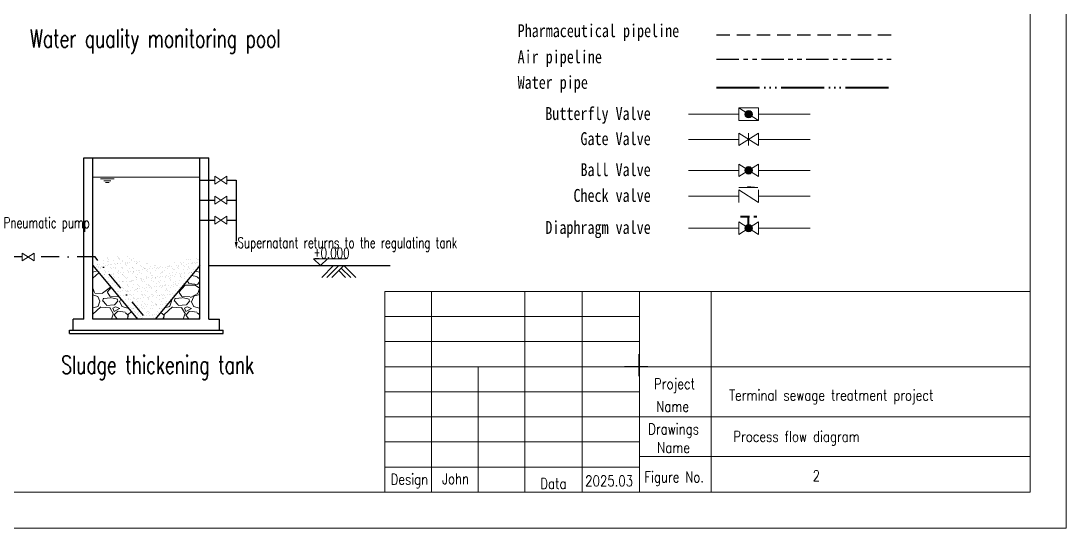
# Model space of a CAD drawing. Extents: x 838828 to 1489448, y 610351 to 848160.
# Drawn here: x 982581 to 1011734, y 753083 to 767223 of the extents above; entities that cross this region are included whole.
import ezdxf
from ezdxf.enums import TextEntityAlignment as Align

# ---------------------------------------------------------------- set-up
doc = ezdxf.new("R2010")
doc.units = 0
doc.header["$LTSCALE"] = 1000
doc.header["$MEASUREMENT"] = 0
for name, pattern in [('ACAD_ISO06W100', [36, 24, -3, 0, -3, 0, -3, 0, -3]), ('DASHDOT', [1, 0.5, -0.25, 0, -0.25]), ('HIDDEN', [0.375, 0.25, -0.125]), ('HIDDEN2', [0.1875, 0.125, -0.0625]), ('PHANTOM2', [1.25, 0.625, -0.125, 0.125, -0.125, 0.125, -0.125])]:
    doc.linetypes.add(name, pattern=pattern)
doc.layers.get('0').update_dxf_attribs({"linetype": 'CONTINUOUS', "lineweight": 13})
for name, color, linetype in [('DIM', 7, 'CONTINUOUS'), ('L', 7, 'CONTINUOUS'), ('加药管道', 1, 'HIDDEN2'), ('水构筑物', 7, 'CONTINUOUS'), ('污水管道', 1, 'CONTINUOUS'), ('污泥管道', 3, 'DASHDOT'), ('空气管道', 6, 'PHANTOM2')]:
    doc.layers.add(name, color=color, linetype=linetype)
for name, color, linetype, lineweight in [('HATCH', 8, 'CONTINUOUS', 13), ('文字', 7, 'CONTINUOUS', 13), ('水位线', 3, 'CONTINUOUS', 13), ('污水管', 4, 'HIDDEN', 40), ('自来水', 5, 'ACAD_ISO06W100', 40), ('设备', 6, 'CONTINUOUS', 13)]:
    doc.layers.add(name, color=color, linetype=linetype, lineweight=lineweight)
doc.styles.add('HZ', font='romans.shx', dxfattribs={"width": 0.7, "bigfont": 'gbcbig.shx'})
doc.styles.add('HZTXT', font='SimSun.ttf')
doc.styles.get("Standard").update_dxf_attribs({"font": 'ROMANS.SHX', "width": 1.2, "bigfont": 'gbcbig.shx'})
doc.styles.add('垂直标高', font='romans.shx', dxfattribs={"width": 0.7, "bigfont": 'gbcbig.shx'})

msp = doc.modelspace()

# ---------------------------------------------------------------- hatches: boundary and pattern name
at = {"layer": '污水管道'}
msp.add_hatch(color=256, dxfattribs=at).paths.add_polyline_path([(988630, 761062), (988546, 761062), (988586, 760866)])
at = {"layer": '设备'}
h = msp.add_hatch(color=256, dxfattribs=at)
h.paths.add_polyline_path([(1002793, 764677, 0.144014), (1002777, 764621, 0.74823), (1002966, 764566)])
h.paths.add_polyline_path([(1002793, 764677), (1002966, 764566, 0.144014), (1002983, 764621, 0.74823)])
h = msp.add_hatch(color=256, dxfattribs=at)
h.paths.add_polyline_path([(1002793, 763113, 0.144014), (1002777, 763057, 0.74823), (1002966, 763002)])
h.paths.add_polyline_path([(1002793, 763113), (1002966, 763002, 0.144014), (1002983, 763057, 0.74823)])
msp.add_hatch(color=256, dxfattribs=at).paths.add_polyline_path([(1003139, 762576), (1002849, 762610), (1002943, 762576)])
h = msp.add_hatch(color=256, dxfattribs=at)
h.paths.add_polyline_path([(1002793, 761501, 0.144014), (1002777, 761446, 0.74823), (1002966, 761390)])
h.paths.add_polyline_path([(1002793, 761501), (1002966, 761390, 0.144014), (1002983, 761446, 0.74823)])

# ---------------------------------------------------------------- linework, layer by layer
at = {"linetype": 'Continuous'}
for p, q in [((1011734, 753083), (1011734, 795083)), ((1010734, 754083), (1010734, 794083)), ((952334, 753083), (1011734, 753083))]:
    msp.add_line(p, q, dxfattribs=at)
for p, q in [((1001198, 764621), (1002608, 764621)), ((1003152, 764621), (1004596, 764621)), ((1001198, 763921), (1002608, 763921)), ((1003152, 763921), (1004596, 763921)), ((1001198, 763057), (1002608, 763057)), ((1003152, 763057), (1004596, 763057)), ((1001198, 762338), (1002608, 762338)), ((1003152, 762338), (1004596, 762338)), ((1001198, 761446), (1002608, 761446)), ((1003152, 761446), (1004596, 761446)), ((992734, 754083), (992734, 759683)), ((992734, 759683), (1010734, 759683)), ((992745, 759683), (1010745, 759683)), ((994034, 754083), (994034, 759683)), ((996634, 754083), (996634, 759683)), ((998234, 754083), (998234, 759683)), ((999834, 754083), (999834, 759683)), ((1001834, 754083), (1001834, 759683)), ((992734, 758983), (999834, 758983)), ((992734, 758283), (999834, 758283)), ((999816, 757315), (999816, 757929)), ((992734, 757583), (1010734, 757583)), ((995334, 754083), (995334, 757583)), ((999416, 757584), (1000071, 757584)), ((992734, 756883), (999834, 756883)), ((992734, 756183), (999834, 756183)), ((999834, 756183), (1010734, 756183)), ((992734, 755483), (999834, 755483)), ((999834, 755083), (1010734, 755083)), ((992734, 754783), (999834, 754783)), ((954834, 754083), (1010734, 754083))]:
    msp.add_line(p, q)
at = {"layer": 'HATCH'}
for p, q in [((985010, 760634), (985010, 760634)), ((985280, 760644), (985280, 760644)), ((985306, 760614), (985306, 760614)), ((985542, 760647), (985542, 760647)), ((984681, 760370), (984681, 760370)), ((984705, 760438), (984705, 760438)), ((984724, 760422), (984724, 760422)), ((984733, 760377), (984733, 760377)), ((984758, 760338), (984758, 760338)), ((984760, 760443), (984760, 760443)), ((984811, 760342), (984811, 760342)), ((984815, 760388), (984815, 760388)), ((984871, 760465), (984871, 760465)), ((984889, 760542), (984889, 760542)), ((984896, 760349), (984896, 760349)), ((984951, 760405), (984951, 760405)), ((984989, 760589), (984989, 760589)), ((985003, 760412), (985003, 760412)), ((985006, 760526), (985006, 760526)), ((985016, 760442), (985016, 760442)), ((985024, 760509), (985024, 760509)), ((985031, 760562), (985031, 760562)), ((985069, 760339), (985069, 760339)), ((985084, 760423), (985084, 760423)), ((985111, 760430), (985111, 760430)), ((985151, 760545), (985151, 760545)), ((985157, 760352), (985157, 760352)), ((985183, 760465), (985183, 760465)), ((985211, 760338), (985211, 760338)), ((985220, 760441), (985220, 760441)), ((985229, 760322), (985229, 760322)), ((985272, 760448), (985272, 760448)), ((985286, 760451), (985286, 760451)), ((985300, 760589), (985300, 760589)), ((985325, 760597), (985325, 760597)), ((985342, 760563), (985342, 760563)), ((985353, 760458), (985353, 760458)), ((985381, 760339), (985381, 760339)), ((985407, 760544), (985407, 760544)), ((985412, 760517), (985412, 760517)), ((985413, 760351), (985413, 760351)), ((985489, 760476), (985489, 760476)), ((985494, 760466), (985494, 760466)), ((985511, 760426), (985511, 760426)), ((985530, 760409), (985530, 760409)), ((985541, 760483), (985541, 760483)), ((985548, 760455), (985548, 760455)), ((985611, 760590), (985611, 760590)), ((985617, 760330), (985617, 760330)), ((985622, 760494), (985622, 760494)), ((985654, 760563), (985654, 760563)), ((985677, 760554), (985677, 760554)), ((985683, 760361), (985683, 760361)), ((985692, 760340), (985692, 760340)), ((985712, 760605), (985712, 760605)), ((985758, 760512), (985758, 760512)), ((985804, 760453), (985804, 760453)), ((985805, 760466), (985805, 760466)), ((985810, 760519), (985810, 760519)), ((985812, 760514), (985812, 760514)), ((985830, 760497), (985830, 760497)), ((985891, 760529), (985891, 760529)), ((985917, 760417), (985917, 760417)), ((985945, 760364), (985945, 760364)), ((986004, 760340), (986004, 760340)), ((986017, 760326), (986017, 760326)), ((986074, 760463), (986074, 760463)), ((986117, 760467), (986117, 760467)), ((986201, 760363), (986201, 760363)), ((986315, 760341), (986315, 760341)), ((986317, 760414), (986317, 760414)), ((986336, 760397), (986336, 760397)), ((986389, 760336), (986389, 760336)), ((986441, 760343), (986441, 760343)), ((986471, 760373), (986471, 760373)), ((986522, 760353), (986522, 760353)), ((986626, 760341), (986626, 760341)), ((986658, 760371), (986658, 760371)), ((986710, 760378), (986710, 760378)), ((986724, 760405), (986724, 760405)), ((986733, 760376), (986733, 760376)), ((986791, 760389), (986791, 760389)), ((986862, 760475), (986862, 760475)), ((986927, 760407), (986927, 760407)), ((986938, 760342), (986938, 760342)), ((986979, 760414), (986979, 760414)), ((986989, 760375), (986989, 760375)), ((987024, 760493), (987024, 760493)), ((987051, 760469), (987051, 760469)), ((987060, 760424), (987060, 760424)), ((987123, 760478), (987123, 760478)), ((987124, 760402), (987124, 760402)), ((987142, 760385), (987142, 760385)), ((987196, 760442), (987196, 760442)), ((987211, 760566), (987211, 760566)), ((987248, 760449), (987248, 760449)), ((987249, 760342), (987249, 760342)), ((987252, 760577), (987252, 760577)), ((987259, 760385), (987259, 760385)), ((987325, 760581), (987325, 760581)), ((987329, 760460), (987329, 760460)), ((987362, 760469), (987362, 760469)), ((987379, 760477), (987379, 760477)), ((987424, 760489), (987424, 760489)), ((987443, 760473), (987443, 760473)), ((987465, 760478), (987465, 760478)), ((987480, 760593), (987480, 760593)), ((987514, 760581), (987514, 760581)), ((987517, 760484), (987517, 760484)), ((987520, 760388), (987520, 760388)), ((987522, 760567), (987522, 760567)), ((987530, 760393), (987530, 760393)), ((984588, 760221), (984710, 760257)), ((984756, 760201), (984588, 760048)), ((984767, 760250), (984767, 760250)), ((984800, 760311), (984800, 760311)), ((984826, 760130), (984826, 760130)), ((984881, 760061), (984881, 760061)), ((984902, 760156), (984902, 760156)), ((984907, 760141), (984907, 760141)), ((984910, 760251), (984910, 760251)), ((984929, 760234), (984929, 760234)), ((984952, 760214), (984952, 760214)), ((985016, 760154), (985016, 760154)), ((985023, 760249), (985023, 760249)), ((985029, 760056), (985029, 760056)), ((985043, 760159), (985043, 760159)), ((985095, 760166), (985095, 760166)), ((985112, 760312), (985112, 760312)), ((985115, 760063), (985115, 760063)), ((985133, 760046), (985133, 760046)), ((985150, 760088), (985150, 760088)), ((985164, 760160), (985164, 760160)), ((985176, 760176), (985176, 760176)), ((985192, 760061), (985192, 760061)), ((985263, 760215), (985263, 760215)), ((985293, 760259), (985293, 760259)), ((985299, 760066), (985299, 760066)), ((985312, 760194), (985312, 760194)), ((985316, 760242), (985316, 760242)), ((985364, 760201), (985364, 760201)), ((985416, 760151), (985416, 760151)), ((985420, 760158), (985420, 760158)), ((985423, 760312), (985423, 760312)), ((985434, 760134), (985434, 760134)), ((985445, 760212), (985445, 760212)), ((985462, 760089), (985462, 760089)), ((985504, 760062), (985504, 760062)), ((985521, 760054), (985521, 760054)), ((985554, 760262), (985554, 760262)), ((985561, 760069), (985561, 760069)), ((985575, 760216), (985575, 760216)), ((985581, 760230), (985581, 760230)), ((985633, 760236), (985633, 760236)), ((985690, 760168), (985690, 760168)), ((985714, 760247), (985714, 760247)), ((985716, 760238), (985716, 760238)), ((985734, 760313), (985734, 760313)), ((985735, 760221), (985735, 760221)), ((985773, 760089), (985773, 760089)), ((985810, 760261), (985810, 760261)), ((985815, 760062), (985815, 760062)), ((985817, 760068), (985817, 760068)), ((985822, 760142), (985822, 760142)), ((985850, 760265), (985850, 760265)), ((985886, 760216), (985886, 760216)), ((985902, 760272), (985902, 760272)), ((985921, 760051), (985921, 760051)), ((985940, 760034), (985940, 760034)), ((985951, 760172), (985951, 760172)), ((985984, 760283), (985984, 760283)), ((986035, 760309), (986035, 760309)), ((986046, 760313), (986046, 760313)), ((986076, 760036), (986076, 760036)), ((986080, 760270), (986080, 760270)), ((986084, 760090), (986084, 760090)), ((986087, 760078), (986087, 760078)), ((986119, 760300), (986119, 760300)), ((986122, 760230), (986122, 760230)), ((986127, 760063), (986127, 760063)), ((986171, 760307), (986171, 760307)), ((986198, 760217), (986198, 760217)), ((986207, 760170), (986207, 760170)), ((986212, 760054), (986212, 760054)), ((986222, 760138), (986222, 760138)), ((986240, 760121), (986240, 760121)), ((986253, 760318), (986253, 760318)), ((986264, 760060), (986264, 760060)), ((986327, 760042), (986327, 760042)), ((986342, 760274), (986342, 760274)), ((986345, 760071), (986345, 760071)), ((986348, 760081), (986348, 760081)), ((986357, 760314), (986357, 760314)), ((986396, 760090), (986396, 760090)), ((986423, 760317), (986423, 760317)), ((986438, 760064), (986438, 760064)), ((986477, 760180), (986477, 760180)), ((986481, 760089), (986481, 760089)), ((986509, 760217), (986509, 760217)), ((986522, 760226), (986522, 760226)), ((986533, 760096), (986533, 760096)), ((986541, 760209), (986541, 760209)), ((986598, 760273), (986598, 760273)), ((986604, 760080), (986604, 760080)), ((986614, 760107), (986614, 760107)), ((986628, 760129), (986628, 760129)), ((986669, 760314), (986669, 760314)), ((986707, 760091), (986707, 760091)), ((986727, 760038), (986727, 760038)), ((986739, 760183), (986739, 760183)), ((986749, 760064), (986749, 760064)), ((986750, 760125), (986750, 760125)), ((986802, 760131), (986802, 760131)), ((986820, 760218), (986820, 760218)), ((986823, 760314), (986823, 760314)), ((986842, 760297), (986842, 760297)), ((986868, 760282), (986868, 760282)), ((986874, 760090), (986874, 760090)), ((986883, 760142), (986883, 760142)), ((986929, 760217), (986929, 760217)), ((986980, 760315), (986980, 760315)), ((986995, 760182), (986995, 760182)), ((987019, 760160), (987019, 760160)), ((987019, 760092), (987019, 760092)), ((987028, 760126), (987028, 760126)), ((987046, 760109), (987046, 760109)), ((987061, 760065), (987061, 760065)), ((987071, 760167), (987071, 760167)), ((987130, 760286), (987130, 760286)), ((987132, 760218), (987132, 760218)), ((987133, 760029), (987133, 760029)), ((987136, 760093), (987136, 760093)), ((987152, 760178), (987152, 760178)), ((987229, 760305), (987229, 760305)), ((987265, 760192), (987265, 760192)), ((987288, 760195), (987288, 760195)), ((987291, 760316), (987291, 760316)), ((987329, 760214), (987329, 760214)), ((987491, 760100), (987336, 760124)), ((987340, 760202), (987340, 760202)), ((987347, 760197), (987347, 760197)), ((987386, 760284), (987386, 760284)), ((987441, 760250), (987563, 760215)), ((987569, 760025), (987497, 760088)), ((987568, 760215), (987569, 760215)), ((984588, 759768), (984638, 759650)), ((984857, 759629), (985077, 759799)), ((984986, 759659), (985100, 759786)), ((985033, 759964), (985033, 759964)), ((985077, 759796), (985081, 759809)), ((985135, 759912), (985135, 759912)), ((985170, 759967), (985170, 759967)), ((985176, 759774), (985176, 759774)), ((985187, 759919), (985187, 759919)), ((985220, 759966), (985220, 759966)), ((985231, 759838), (985231, 759838)), ((985268, 759929), (985268, 759929)), ((985273, 759811), (985273, 759811)), ((985305, 759873), (985305, 759873)), ((985320, 759875), (985320, 759875)), ((985338, 759858), (985338, 759858)), ((985344, 759965), (985344, 759965)), ((985404, 759947), (985404, 759947)), ((985425, 759778), (985425, 759778)), ((985426, 759966), (985426, 759966)), ((985432, 759773), (985432, 759773)), ((985456, 759954), (985456, 759954)), ((985537, 759965), (985537, 759965)), ((985542, 759838), (985542, 759838)), ((985567, 759877), (985567, 759877)), ((985584, 759811), (985584, 759811)), ((985621, 759963), (985621, 759963)), ((985639, 759946), (985639, 759946)), ((985656, 759965), (985656, 759965)), ((985673, 759983), (985673, 759983)), ((985696, 759976), (985696, 759976)), ((985702, 759783), (985702, 759783)), ((985725, 759990), (985725, 759990)), ((985726, 759866), (985726, 759866)), ((985807, 760000), (985807, 760000)), ((985818, 759743), (985818, 759743)), ((985823, 759875), (985823, 759875)), ((985826, 759775), (985826, 759775)), ((985844, 759758), (985844, 759758)), ((985854, 759839), (985854, 759839)), ((985896, 759812), (985896, 759812)), ((985899, 759754), (985899, 759754)), ((985942, 760018), (985942, 760018)), ((985958, 759979), (985958, 759979)), ((985964, 759786), (985964, 759786)), ((985967, 759966), (985967, 759966)), ((985994, 760025), (985994, 760025)), ((986027, 759954), (986027, 759954)), ((986035, 759771), (986035, 759771)), ((986087, 759778), (986087, 759778)), ((986093, 759885), (986093, 759885)), ((986126, 759863), (986126, 759863)), ((986145, 759846), (986145, 759846)), ((986165, 759839), (986165, 759839)), ((986168, 759789), (986168, 759789)), ((986207, 759813), (986207, 759813)), ((986214, 759978), (986214, 759978)), ((986220, 759785), (986220, 759785)), ((986232, 759766), (986232, 759766)), ((986278, 759966), (986278, 759966)), ((986304, 759807), (986304, 759807)), ((986355, 759888), (986355, 759888)), ((986356, 759814), (986356, 759814)), ((986427, 759951), (986427, 759951)), ((986437, 759824), (986437, 759824)), ((986445, 759934), (986445, 759934)), ((986477, 759840), (986477, 759840)), ((986484, 759987), (986484, 759987)), ((986490, 759795), (986490, 759795)), ((986519, 759813), (986519, 759813)), ((986532, 759854), (986532, 759854)), ((986573, 759842), (986573, 759842)), ((986590, 759967), (986590, 759967)), ((986611, 759887), (986611, 759887)), ((986625, 759849), (986625, 759849)), ((986632, 759763), (986632, 759763)), ((986650, 759746), (986650, 759746)), ((986706, 759860), (986706, 759860)), ((986745, 759991), (986745, 759991)), ((986746, 760021), (986746, 760021)), ((986752, 759798), (986752, 759798)), ((986788, 759841), (986788, 759841)), ((986830, 759814), (986830, 759814)), ((986833, 759942), (986833, 759942)), ((986842, 759878), (986842, 759878)), ((986881, 759897), (986881, 759897)), ((986894, 759885), (986894, 759885)), ((986901, 759967), (986901, 759967)), ((986932, 759850), (986932, 759850)), ((986951, 759834), (986951, 759834)), ((986976, 759895), (986976, 759895)), ((986986, 759659), (987166, 759859)), ((987001, 759989), (987001, 759989)), ((987007, 759797), (987007, 759797)), ((987050, 759778), (987077, 759799)), ((987077, 759796), (987084, 759820)), ((987099, 759841), (987099, 759841)), ((987111, 759913), (987111, 759913)), ((987142, 759900), (987142, 759900)), ((987163, 759920), (987163, 759920)), ((987166, 759858), (987426, 759858)), ((987218, 759980), (987265, 759910)), ((987268, 759906), (987518, 759876)), ((987425, 759869), (987555, 759779)), ((987558, 759767), (987518, 759627)), ((987519, 759879), (987569, 759969)), ((987558, 759840), (987569, 759814)), ((987569, 759941), (987564, 759831)), ((987566, 759968), (987566, 760028)), ((984588, 759589), (984725, 759538)), ((984644, 759636), (984854, 759626)), ((984727, 759536), (984787, 759406)), ((984855, 759409), (984885, 759489)), ((985080, 759503), (984890, 759483)), ((985066, 759535), (984996, 759655)), ((985303, 759527), (985053, 759547)), ((985275, 759461), (985075, 759511)), ((985227, 759665), (985227, 759665)), ((985287, 759404), (985277, 759454)), ((985279, 759672), (985279, 759672)), ((985319, 759522), (985308, 759516)), ((985312, 759681), (985312, 759681)), ((985312, 759587), (985312, 759587)), ((985344, 759407), (985368, 759463)), ((985354, 759560), (985354, 759560)), ((985360, 759683), (985360, 759683)), ((985425, 759714), (985425, 759714)), ((985438, 759580), (985438, 759580)), ((985496, 759701), (985496, 759701)), ((985506, 759464), (985506, 759464)), ((985525, 759687), (985525, 759687)), ((985543, 759670), (985543, 759670)), ((985548, 759707), (985548, 759707)), ((985573, 759684), (985573, 759684)), ((985580, 759491), (985580, 759491)), ((985588, 759454), (985588, 759454)), ((985623, 759588), (985623, 759588)), ((985630, 759718), (985630, 759718)), ((985630, 759591), (985630, 759591)), ((985641, 759461), (985641, 759461)), ((985665, 759561), (985665, 759561)), ((985709, 759590), (985709, 759590)), ((985722, 759471), (985722, 759471)), ((985730, 759499), (985730, 759499)), ((985736, 759715), (985736, 759715)), ((985748, 759483), (985748, 759483)), ((985765, 759736), (985765, 759736)), ((985817, 759464), (985817, 759464)), ((985829, 759683), (985829, 759683)), ((985835, 759490), (985835, 759490)), ((985858, 759489), (985858, 759489)), ((985910, 759496), (985910, 759496)), ((985931, 759678), (985931, 759678)), ((985934, 759588), (985934, 759588)), ((985970, 759593), (985970, 759593)), ((985977, 759562), (985977, 759562)), ((985991, 759507), (985991, 759507)), ((986031, 759587), (986031, 759587)), ((986048, 759715), (986048, 759715)), ((986049, 759570), (986049, 759570)), ((986099, 759692), (986099, 759692)), ((986106, 759500), (986106, 759500)), ((986127, 759525), (986127, 759525)), ((986128, 759465), (986128, 759465)), ((986136, 759491), (986136, 759491)), ((986179, 759532), (986179, 759532)), ((986226, 759592), (986226, 759592)), ((986246, 759589), (986246, 759589)), ((986260, 759542), (986260, 759542)), ((986288, 759562), (986288, 759562)), ((986331, 759675), (986331, 759675)), ((986350, 759658), (986350, 759658)), ((986359, 759716), (986359, 759716)), ((986361, 759696), (986361, 759696)), ((986367, 759503), (986367, 759503)), ((986396, 759560), (986396, 759560)), ((986437, 759578), (986437, 759578)), ((986440, 759465), (986440, 759465)), ((986448, 759567), (986448, 759567)), ((986496, 759602), (986496, 759602)), ((986529, 759578), (986529, 759578)), ((986536, 759487), (986536, 759487)), ((986555, 759470), (986555, 759470)), ((986557, 759590), (986557, 759590)), ((986599, 759563), (986599, 759563)), ((986617, 759695), (986617, 759695)), ((986623, 759502), (986623, 759502)), ((986665, 759596), (986665, 759596)), ((986671, 759716), (986671, 759716)), ((986717, 759602), (986717, 759602)), ((986737, 759666), (986737, 759666)), ((986751, 759466), (986751, 759466)), ((986758, 759605), (986758, 759605)), ((986799, 759613), (986799, 759613)), ((986837, 759575), (986837, 759575)), ((986855, 759558), (986855, 759558)), ((986855, 759409), (986885, 759489)), ((986869, 759590), (986869, 759590)), ((986887, 759704), (986887, 759704)), ((987080, 759503), (986890, 759483)), ((986982, 759717), (986982, 759717)), ((987066, 759535), (986996, 759655)), ((987303, 759527), (987053, 759547)), ((987275, 759461), (987075, 759511)), ((987287, 759404), (987277, 759454)), ((987518, 759626), (987308, 759516)), ((987344, 759407), (987404, 759547)), ((987407, 759548), (987567, 759598)), ((987565, 759598), (987569, 759596)), ((984588, 759221), (984738, 759265)), ((984807, 759248), (984588, 759048)), ((984734, 759271), (984784, 759411)), ((985048, 759224), (984808, 759244)), ((984965, 759304), (984855, 759424)), ((985193, 759310), (984963, 759290)), ((985168, 759051), (985058, 759231)), ((985144, 759218), (985184, 759118)), ((985216, 759247), (985146, 759217)), ((985185, 759119), (985335, 759209)), ((985286, 759409), (985196, 759309)), ((985338, 759209), (985218, 759249)), ((985332, 759409), (985392, 759269)), ((985393, 759265), (985563, 759215)), ((985429, 759412), (985429, 759412)), ((985445, 759388), (985445, 759388)), ((985448, 759395), (985448, 759395)), ((985453, 759436), (985453, 759436)), ((985535, 759315), (985535, 759315)), ((985568, 759215), (985572, 759216)), ((985586, 759299), (985586, 759299)), ((985586, 759213), (985586, 759213)), ((985634, 759224), (985634, 759224)), ((985653, 759207), (985653, 759207)), ((985681, 759207), (985681, 759207)), ((985704, 759337), (985704, 759337)), ((985715, 759397), (985715, 759397)), ((985721, 759205), (985721, 759205)), ((985733, 759214), (985733, 759214)), ((985746, 759311), (985746, 759311)), ((985814, 759225), (985814, 759225)), ((985835, 759403), (985835, 759403)), ((985842, 759297), (985842, 759297)), ((985898, 759214), (985898, 759214)), ((985935, 759312), (985935, 759312)), ((985950, 759242), (985950, 759242)), ((985953, 759295), (985953, 759295)), ((985977, 759401), (985977, 759401)), ((985983, 759208), (985983, 759208)), ((986002, 759249), (986002, 759249)), ((986015, 759338), (986015, 759338)), ((986040, 759215), (986040, 759215)), ((986057, 759311), (986057, 759311)), ((986083, 759260), (986083, 759260)), ((986112, 759307), (986112, 759307)), ((986209, 759214), (986209, 759214)), ((986219, 759278), (986219, 759278)), ((986232, 759400), (986232, 759400)), ((986236, 759399), (986236, 759399)), ((986239, 759207), (986239, 759207)), ((986254, 759382), (986254, 759382)), ((986271, 759285), (986271, 759285)), ((986327, 759339), (986327, 759339)), ((986341, 759303), (986341, 759303)), ((986352, 759295), (986352, 759295)), ((986369, 759312), (986369, 759312)), ((986374, 759310), (986374, 759310)), ((986440, 759212), (986440, 759212)), ((986459, 759195), (986459, 759195)), ((986488, 759313), (986488, 759313)), ((986503, 759409), (986503, 759409)), ((986509, 759217), (986509, 759217)), ((986521, 759215), (986521, 759215)), ((986540, 759320), (986540, 759320)), ((986807, 759248), (986577, 759038)), ((986589, 759221), (986738, 759265)), ((986622, 759331), (986622, 759331)), ((986629, 759309), (986629, 759309)), ((986638, 759339), (986638, 759339)), ((986642, 759391), (986642, 759391)), ((986734, 759271), (986784, 759411)), ((986771, 759441), (986787, 759406)), ((987048, 759224), (986808, 759244)), ((986965, 759304), (986855, 759424)), ((987193, 759310), (986963, 759290)), ((987168, 759051), (987058, 759231)), ((987144, 759218), (987184, 759118)), ((987216, 759247), (987146, 759217)), ((987185, 759119), (987335, 759209)), ((987286, 759409), (987196, 759309)), ((987338, 759209), (987218, 759249)), ((987332, 759409), (987392, 759269)), ((987393, 759265), (987563, 759215)), ((987568, 759215), (987569, 759216)), ((985111, 758904), (985157, 759046)), ((985185, 759030), (985265, 758910)), ((985286, 759128), (985186, 759028)), ((985268, 758906), (985281, 758904)), ((985491, 759100), (985291, 759130)), ((985577, 759018), (985497, 759088)), ((985533, 758904), (985569, 758969)), ((985566, 758968), (985566, 759028)), ((985574, 759041), (985567, 758904)), ((985659, 759112), (985577, 759038)), ((985740, 759127), (985740, 759127)), ((985785, 759087), (985785, 759087)), ((985825, 758967), (985825, 758967)), ((985827, 759060), (985827, 759060)), ((985839, 759036), (985839, 759036)), ((985848, 759105), (985848, 759105)), ((985854, 758912), (985854, 758912)), ((985858, 759019), (985858, 759019)), ((985906, 758978), (985906, 758978)), ((985945, 758939), (985945, 758939)), ((985979, 758963), (985979, 758963)), ((985989, 759015), (985989, 759015)), ((986042, 758996), (986042, 758996)), ((986094, 759003), (986094, 759003)), ((986096, 759088), (986096, 759088)), ((986118, 759114), (986118, 759114)), ((986124, 758922), (986124, 758922)), ((986138, 759061), (986138, 759061)), ((986140, 759124), (986140, 759124)), ((986158, 759107), (986158, 759107)), ((986175, 759013), (986175, 759013)), ((986245, 759027), (986245, 759027)), ((986245, 759014), (986245, 759014)), ((986290, 758964), (986290, 758964)), ((986311, 759031), (986311, 759031)), ((986345, 758936), (986345, 758936)), ((986363, 759038), (986363, 759038)), ((986380, 759118), (986380, 759118)), ((986407, 759088), (986407, 759088)), ((986445, 759049), (986445, 759049)), ((986450, 759061), (986450, 759061)), ((986491, 759100), (986489, 759101)), ((986577, 759018), (986497, 759088)), ((986533, 758904), (986569, 758969)), ((986566, 758968), (986566, 759028)), ((986574, 759041), (986567, 758904)), ((987111, 758904), (987157, 759046)), ((987185, 759030), (987265, 758910)), ((987286, 759128), (987186, 759028)), ((987268, 758906), (987281, 758904)), ((987491, 759100), (987291, 759130)), ((987569, 759025), (987497, 759088)), ((987533, 758904), (987569, 758969)), ((987566, 758968), (987566, 759028)), ((987569, 758941), (987567, 758904))]:
    msp.add_line(p, q, dxfattribs=at)
at = {"layer": 'HATCH', "ltscale": 0.001}
msp.add_line((1010734, 759683), (1010734, 754083), dxfattribs=at)
at = {"layer": 'L', "color": 0, "ltscale": 200}
msp.add_line((987819, 760404), (992878, 760404), dxfattribs=at)
at = {"layer": '加药管道', "ltscale": 3}
msp.add_line((1001984, 766837), (1006854, 766837), dxfattribs=at)
at = {"layer": '文字'}
for p, q in [((990741, 760587), (991656, 760587)), ((990741, 760587), (990934, 760404)), ((991131, 760587), (990938, 760404)), ((991304, 760404), (990970, 760070)), ((991446, 760404), (991111, 760070)), ((991587, 760404), (991253, 760070)), ((991516, 760334), (991780, 760070)), ((991587, 760404), (991922, 760070)), ((991446, 760263), (991639, 760070))]:
    msp.add_line(p, q, dxfattribs=at)
at = {"layer": '水位线'}
for p, q in [((984588, 762866), (987569, 762866)), ((984803, 762816), (985183, 762816)), ((984898, 762766), (985088, 762766)), ((984945, 762716), (985040, 762716))]:
    msp.add_line(p, q, dxfattribs=at)
at = {"layer": '水位线', "ltscale": 200}
for p, q in [((988326, 762670), (987990, 762890)), ((987990, 762670), (988326, 762890)), ((987990, 762890), (987990, 762670)), ((988326, 762890), (988326, 762670)), ((988326, 762118), (987990, 762338)), ((987990, 762118), (988326, 762338)), ((987990, 762338), (987990, 762118)), ((988326, 762338), (988326, 762118)), ((987990, 761559), (988326, 761779)), ((988326, 761559), (987990, 761779)), ((987990, 761779), (987990, 761559)), ((988326, 761779), (988326, 761559)), ((982616, 760752), (982616, 760531)), ((982953, 760531), (982616, 760752)), ((982616, 760531), (982953, 760752)), ((982953, 760752), (982953, 760531))]:
    msp.add_line(p, q, dxfattribs=at)
at = {"layer": '水构筑物'}
for p, q in [((984338, 758904), (984338, 763404)), ((984338, 763404), (987819, 763404)), ((984588, 758904), (984588, 763404)), ((987569, 758904), (987569, 763404)), ((987819, 758904), (987819, 763404)), ((984588, 760404), (985831, 758904)), ((987569, 760404), (986326, 758904)), ((984338, 758904), (984038, 758904)), ((984038, 758604), (984038, 758904)), ((987569, 758904), (984588, 758904)), ((987819, 758904), (988119, 758904)), ((988119, 758604), (988119, 758904)), ((983938, 758504), (983938, 758604)), ((983938, 758604), (988219, 758604)), ((988219, 758504), (988219, 758604)), ((983938, 758504), (988219, 758504))]:
    msp.add_line(p, q, dxfattribs=at)
at = {"layer": '污水管'}
for p, q in [((1002649, 761766), (1003110, 761766)), ((1002880, 761549), (1002880, 761766))]:
    msp.add_line(p, q, dxfattribs=at)
at = {"layer": '污水管道'}
for p, q in [((987569, 762780), (987990, 762780)), ((988326, 762780), (988588, 762780)), ((988588, 762787), (988588, 761069)), ((987569, 762228), (987990, 762228)), ((988326, 762228), (988588, 762228)), ((987569, 761669), (987990, 761669)), ((988326, 761669), (988588, 761669))]:
    msp.add_line(p, q, dxfattribs=at)
at = {"layer": '污泥管道'}
for p, q in [((982616, 760641), (981956, 760641)), ((984649, 760641), (982953, 760641)), ((986003, 759006), (984649, 760641))]:
    msp.add_line(p, q, dxfattribs=at)
at = {"layer": '空气管道'}
msp.add_line((1001984, 766159), (1006854, 766159), dxfattribs=at)
at = {"layer": '自来水', "ltscale": 0.05}
msp.add_line((1001984, 765362), (1006854, 765362), dxfattribs=at)
at = {"layer": '设备'}
for p, q in [((1002608, 764446), (1002608, 764796)), ((1002608, 764796), (1003152, 764446)), ((1003152, 764796), (1002608, 764796)), ((1003152, 764446), (1003152, 764796)), ((1003152, 764446), (1002608, 764446)), ((1002608, 763746), (1002608, 764096)), ((1002608, 764096), (1003152, 763746)), ((1002608, 763746), (1003152, 764096)), ((1002880, 764096), (1002880, 763746)), ((1003152, 763746), (1003152, 764096)), ((1002608, 762882), (1002608, 763232)), ((1002608, 763232), (1003152, 762882)), ((1003152, 763232), (1002608, 762882)), ((1003152, 762882), (1003152, 763232)), ((1002604, 762576), (1003139, 762576)), ((1002608, 762163), (1002608, 762513)), ((1002608, 762513), (1003152, 762163)), ((1003139, 762576), (1002849, 762610)), ((1002849, 762610), (1002943, 762576)), ((1003152, 762163), (1003152, 762513)), ((1002608, 761271), (1002608, 761621)), ((1002608, 761621), (1003152, 761271)), ((1002608, 761271), (1003152, 761621)), ((1003152, 761271), (1003152, 761621))]:
    msp.add_line(p, q, dxfattribs=at)
for centre in [(1002880, 764621), (1002880, 763057), (1002880, 761446)]:
    msp.add_circle(centre, 103, dxfattribs=at)

# ---------------------------------------------------------------- texts
at = {"linetype": 'ByBlock', "ltscale": 200, "width": 0.7}
for s, p in [('Water quality monitoring pool', (982836, 766480)), ('Sludge thickening tank', (983705, 757386))]:
    msp.add_text(s, height=500, dxfattribs=at).set_placement(p)
at = {"style": 'HZ', "width": 0.8}
for s, p in [('Project', (1000811, 756956)), ('Name', (1000759, 756325)), ('Drawings', (1000786, 755695)), ('Name', (1000786, 755177)), ('Design', (993416, 754295)), ('John', (994706, 754307)), ('2025.03', (998988, 754248)), ('Figure No.', (1000803, 754357)), ('Data', (997435, 754175))]:
    msp.add_text(s, height=300, dxfattribs=at).set_placement(p, align=Align.CENTER)
for s, p in [('Terminal sewage treatment project', (1002336, 756637)), ('Process flow diagram', (1002451, 755487)), ('2', (1004663, 754391))]:
    msp.add_text(s, height=300, dxfattribs=at).set_placement(p)
at = {"layer": 'DIM', "style": 'HZTXT', "width": 0.8}
for s, p in [('Pharmaceutical pipeline', (996436, 766770)), ('Air pipeline', (996436, 766042)), ('Water pipe', (996436, 765330))]:
    msp.add_text(s, height=360, dxfattribs=at).set_placement(p)
for s, p in [('Butterfly Valve', (1000148, 764820)), ('Gate Valve', (1000148, 764120)), ('Ball Valve', (1000148, 763256)), ('Check valve', (1000148, 762537)), ('Diaphragm valve', (1000148, 761645))]:
    msp.add_text(s, height=360, dxfattribs=at).set_placement(p, align=Align.TOP_RIGHT)
at = {"layer": '文字', "style": '垂直标高', "width": 0.7}
for s, p in [('Pneumatic pump', (982099, 761446)), ('Supernatant returns to the regulating tank', (988622, 760889))]:
    msp.add_text(s, height=300, dxfattribs=at).set_placement(p)
msp.add_text('±0.000', height=300, dxfattribs=at).set_placement((990741, 760750), align=Align.MIDDLE_LEFT)

doc.saveas('drawing.dxf')
